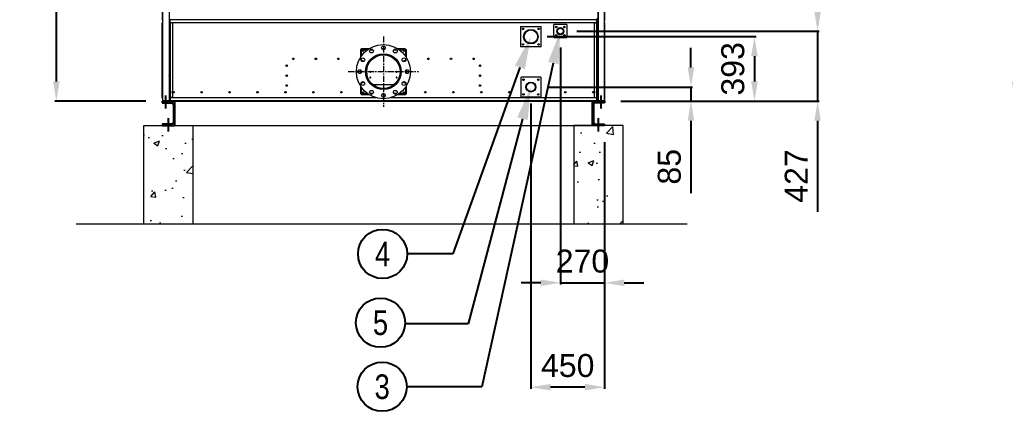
# Model space of a CAD drawing. Header units: millimetres. Extents: x -17070 to 48118, y -291348 to 33238.
# Drawn here: x 21985 to 28001, y 18131 to 20521 of the extents above; entities that cross this region are included whole.
import ezdxf
from ezdxf import colors
from ezdxf.entities.mleader import LeaderData, LeaderLine
from ezdxf.enums import TextEntityAlignment as Align
from ezdxf.math import Vec2, Vec3

# ---------------------------------------------------------------- set-up
doc = ezdxf.new("R2010")
doc.units = ezdxf.units.MM
for name, pattern in [('CENTER', [2, 1.25, -0.25, 0.25, -0.25]), ('CENTERX2', [4, 2.5, -0.5, 0.5, -0.5]), ('HIDDEN', [0.375, 0.25, -0.125]), ('HIDDENX2', [0.75, 0.5, -0.25])]:
    doc.linetypes.add(name, pattern=pattern)
for name, color, linetype in [('center', 1, 'CENTER'), ('HIDD', 2, 'HIDDENX2'), ('냉각탑_dim', 1, 'Continuous'), ('냉각탑_text', 3, 'Continuous'), ('냉각탑_기초', 23, 'Continuous')]:
    doc.layers.add(name, color=color, linetype=linetype)
doc.styles.get("Standard").update_dxf_attribs({"font": 'arial.ttf'})
doc.dimstyles.new('1.40', dxfattribs={"dimscale": 20, "dimtxt": 1.5, "dimasz": 1, "dimexe": 0.5, "dimexo": 0.5, "dimgap": 0.5, "dimtad": 1, "dimdec": 0, "dimzin": 0, "dimdsep": 46, "dimtxsty": 'Standard', "dimcen": 0, "dimclrd": 2, "dimclre": 2, "dimclrt": 3, "dimadec": 0, "dimazin": 0, "dimtfac": 1, "dimtdec": 0, "dimtmove": 0, "dimatfit": 0, "dimfxl": 1, "dimtolj": 1, "dimtzin": 0, "dimlwd": -1, "dimlwe": -1, "dimarcsym": 0})

# ---------------------------------------------------------------- blocks, each defined once
blk = doc.blocks.new('*D764')
at = {"color": 2, "transparency": 16777216}
for p, q in [((22755.1, 23024.4), (22198.4, 23024.4)), ((22208.4, 22904.4), (22208.4, 20144.4)), ((22755.1, 20024.4), (22198.4, 20024.4))]:
    blk.add_line(p, q, dxfattribs=at)
for points in [[(22188.4, 22904.4), (22228.4, 22904.4), (22208.4, 23024.4)], [(22188.4, 20144.4), (22228.4, 20144.4), (22208.4, 20024.4)]]:
    blk.add_solid(points, dxfattribs=at)
at = {"layer": 'Defpoints', "color": 0, "transparency": 16777216}
for p in [(22855.1, 23024.4), (22208.4, 20024.4), (22855.1, 20024.4)]:
    blk.add_point(p, dxfattribs=at)
at = {"color": 3, "lineweight": 5, "transparency": 16777216, "insert": (22076.9, 21524.4), "char_height": 140, "attachment_point": 5, "rotation": 90}
blk.add_mtext('\\A1;3000', dxfattribs=at)
blk = doc.blocks.new('*D768')
at = {"color": 2, "transparency": 16777216}
for p, q in [((28944.7, 22815.8), (28051, 22815.8)), ((28061, 20142.8), (28061, 22695.8)), ((29203.7, 20022.8), (28051, 20022.8))]:
    blk.add_line(p, q, dxfattribs=at)
for points in [[(28041, 22695.8), (28081, 22695.8), (28061, 22815.8)], [(28041, 20142.8), (28081, 20142.8), (28061, 20022.8)]]:
    blk.add_solid(points, dxfattribs=at)
at = {"layer": 'Defpoints', "color": 0, "transparency": 16777216}
for p in [(28061, 22815.8), (29044.7, 22815.8), (29303.7, 20022.8)]:
    blk.add_point(p, dxfattribs=at)
at = {"color": 3, "lineweight": 5, "transparency": 16777216, "insert": (27929.5, 21419.3), "char_height": 140, "attachment_point": 5, "rotation": 90}
blk.add_mtext('\\A1;2793', dxfattribs=at)
blk = doc.blocks.new('*D773')
at = {"color": 2, "transparency": 16777216}
for p, q in [((26855.2, 20571.4), (26855.2, 20691.4)), ((25385, 20451.4), (26865.2, 20451.4)), ((26855.2, 20451.4), (26855.2, 20024.4)), ((25655.1, 20024.4), (26865.2, 20024.4)), ((26855.2, 19904.4), (26855.2, 19349.4))]:
    blk.add_line(p, q, dxfattribs=at)
for points in [[(26835.2, 20571.4), (26875.2, 20571.4), (26855.2, 20451.4)], [(26835.2, 19904.4), (26875.2, 19904.4), (26855.2, 20024.4)]]:
    blk.add_solid(points, dxfattribs=at)
at = {"layer": 'Defpoints', "color": 0, "transparency": 16777216}
for p in [(25285, 20451.4), (25555.1, 20024.4), (26855.2, 20024.4)]:
    blk.add_point(p, dxfattribs=at)
at = {"color": 3, "lineweight": 5, "transparency": 16777216, "insert": (26724.9, 19566.9), "char_height": 140, "attachment_point": 5, "rotation": 90}
blk.add_mtext('\\A1;427', dxfattribs=at)
blk = doc.blocks.new('*D774')
at = {"color": 2, "transparency": 16777216}
for p, q in [((25285, 20351.4), (25285, 18905.4)), ((25555.1, 19774.4), (25555.1, 18905.4)), ((25165, 18915.4), (25045, 18915.4)), ((25285, 18915.4), (25555.1, 18915.4)), ((25675.1, 18915.4), (25795.1, 18915.4))]:
    blk.add_line(p, q, dxfattribs=at)
for points in [[(25165, 18935.4), (25165, 18895.4), (25285, 18915.4)], [(25675.1, 18935.4), (25675.1, 18895.4), (25555.1, 18915.4)]]:
    blk.add_solid(points, dxfattribs=at)
at = {"layer": 'Defpoints', "color": 0, "transparency": 16777216}
for p in [(25285, 20451.4), (25555.1, 19874.4), (25555.1, 18915.4)]:
    blk.add_point(p, dxfattribs=at)
at = {"color": 3, "lineweight": 5, "transparency": 16777216, "insert": (25420, 19046.9), "char_height": 140, "attachment_point": 5}
blk.add_mtext('\\A1;270', dxfattribs=at)
blk = doc.blocks.new('*D775')
at = {"color": 2, "transparency": 16777216}
for p, q in [((26082.3, 20229.9), (26082.3, 20349.9)), ((25205.1, 20109.9), (26092.3, 20109.9)), ((26082.3, 20109.9), (26082.3, 20024.4)), ((25655.1, 20024.4), (26092.3, 20024.4)), ((26082.3, 19904.4), (26082.3, 19462.6))]:
    blk.add_line(p, q, dxfattribs=at)
for points in [[(26062.3, 20229.9), (26102.3, 20229.9), (26082.3, 20109.9)], [(26062.3, 19904.4), (26102.3, 19904.4), (26082.3, 20024.4)]]:
    blk.add_solid(points, dxfattribs=at)
at = {"layer": 'Defpoints', "color": 0, "transparency": 16777216}
for p in [(25105.1, 20109.9), (25555.1, 20024.4), (26082.3, 20024.4)]:
    blk.add_point(p, dxfattribs=at)
at = {"color": 3, "lineweight": 5, "transparency": 16777216, "insert": (25950.8, 19623.5), "char_height": 140, "attachment_point": 5, "rotation": 90}
blk.add_mtext('\\A1;85', dxfattribs=at)
blk = doc.blocks.new('*D776')
at = {"color": 2, "transparency": 16777216}
for p, q in [((25205.1, 20417.6), (26480, 20417.6)), ((26470, 20297.6), (26470, 20144.4)), ((25655.1, 20024.4), (26480, 20024.4))]:
    blk.add_line(p, q, dxfattribs=at)
for points in [[(26450, 20297.6), (26490, 20297.6), (26470, 20417.6)], [(26450, 20144.4), (26490, 20144.4), (26470, 20024.4)]]:
    blk.add_solid(points, dxfattribs=at)
at = {"layer": 'Defpoints', "color": 0, "transparency": 16777216}
for p in [(25105.1, 20417.6), (25555.1, 20024.4), (26470, 20024.4)]:
    blk.add_point(p, dxfattribs=at)
at = {"color": 3, "lineweight": 5, "transparency": 16777216, "insert": (26338.4, 20221), "char_height": 140, "attachment_point": 5, "rotation": 90}
blk.add_mtext('\\A1;393', dxfattribs=at)
blk = doc.blocks.new('*D777')
at = {"color": 2, "transparency": 16777216}
for p, q in [((25105.1, 20009.9), (25105.1, 18268.3)), ((25555.1, 19774.4), (25555.1, 18268.3)), ((25435.1, 18278.3), (25225.1, 18278.3))]:
    blk.add_line(p, q, dxfattribs=at)
for points in [[(25225.1, 18298.3), (25225.1, 18258.3), (25105.1, 18278.3)], [(25435.1, 18298.3), (25435.1, 18258.3), (25555.1, 18278.3)]]:
    blk.add_solid(points, dxfattribs=at)
at = {"layer": 'Defpoints', "color": 0, "transparency": 16777216}
for p in [(25105.1, 20109.9), (25555.1, 19874.4), (25105.1, 18278.3)]:
    blk.add_point(p, dxfattribs=at)
at = {"color": 3, "lineweight": 5, "transparency": 16777216, "insert": (25330.1, 18409.8), "char_height": 140, "attachment_point": 5}
blk.add_mtext('\\A1;450', dxfattribs=at)
blk = doc.blocks.new('2')
at = {"color": 7, "lineweight": 20, "ltscale": 0.273889}
for p, q in [((22897.1, 20520.9), (22897.1, 20027.9)), ((25513.1, 20027.9), (25513.1, 20520.9))]:
    blk.add_line(p, q, dxfattribs=at)
at = {"color": 7, "lineweight": 20, "ltscale": 0.010278}
for p, q in [((22899.1, 20520.9), (22899.1, 20502.4)), ((22901.1, 20502.4), (22901.1, 20520.9)), ((25507.6, 20502.4), (25507.6, 20520.9)), ((25509.1, 20520.9), (25509.1, 20502.4)), ((25511.1, 20502.4), (25511.1, 20520.9)), ((22899.1, 20046.4), (22899.1, 20027.9)), ((22901.1, 20027.9), (22901.1, 20046.4)), ((25507.6, 20027.9), (25507.6, 20046.4)), ((25509.1, 20046.4), (25509.1, 20027.9)), ((25511.1, 20027.9), (25511.1, 20046.4))]:
    blk.add_line(p, q, dxfattribs=at)
at = {"color": 7, "lineweight": 20, "ltscale": 0.001111}
for p, q in [((22901.1, 20520.9), (22899.1, 20520.9)), ((25511.1, 20520.9), (25509.1, 20520.9)), ((22899.1, 20456.2), (22897.1, 20456.2)), ((22902.6, 20504.4), (22902.6, 20502.4)), ((25511.1, 20494.8), (25513.1, 20494.8)), ((25513.1, 20494.4), (25511.1, 20494.4)), ((22897.1, 20351.2), (22899.1, 20351.2)), ((22899.1, 20301.2), (22897.1, 20301.2)), ((25513.1, 20234.4), (25511.1, 20234.4)), ((22899.1, 20171.2), (22897.1, 20171.2)), ((22899.1, 20169.7), (22897.1, 20169.7)), ((25511.1, 20174.4), (25513.1, 20174.4)), ((25511.1, 20171.2), (25513.1, 20171.2)), ((25511.1, 20169.7), (25513.1, 20169.7)), ((25513.1, 20169.7), (25511.1, 20169.7)), ((22902.6, 20046.4), (22902.6, 20044.4)), ((22899.1, 20027.9), (22901.1, 20027.9)), ((25509.1, 20027.9), (25511.1, 20027.9))]:
    blk.add_line(p, q, dxfattribs=at)
at = {"color": 7, "lineweight": 20, "ltscale": 0.000833333}
for p, q in [((22902.6, 20520.9), (22901.1, 20520.9)), ((25507.6, 20520.9), (25509.1, 20520.9)), ((22902.6, 20027.9), (22901.1, 20027.9)), ((25507.6, 20027.9), (25509.1, 20027.9))]:
    blk.add_line(p, q, dxfattribs=at)
at = {"color": 7, "lineweight": 20, "ltscale": 0.001944}
for p, q in [((22902.6, 20524.4), (22902.6, 20520.9)), ((25507.6, 20524.4), (25507.6, 20520.9)), ((22899.1, 20502.4), (22902.6, 20502.4)), ((25511.1, 20502.4), (25507.6, 20502.4)), ((22899.1, 20046.4), (22902.6, 20046.4)), ((25511.1, 20046.4), (25507.6, 20046.4)), ((22902.6, 20024.4), (22902.6, 20027.9)), ((25507.6, 20024.4), (25507.6, 20027.9))]:
    blk.add_line(p, q, dxfattribs=at)
at = {"color": 7, "lineweight": 20, "ltscale": 0.009167}
for p, q in [((22902.6, 20504.4), (22902.6, 20520.9)), ((25507.6, 20504.4), (25507.6, 20520.9)), ((22919.1, 20502.4), (22902.6, 20502.4)), ((25491.1, 20502.4), (25507.6, 20502.4)), ((22919.1, 20046.4), (22902.6, 20046.4)), ((22902.6, 20044.4), (22902.6, 20027.9)), ((25491.1, 20046.4), (25507.6, 20046.4)), ((25507.6, 20044.4), (25507.6, 20027.9)), ((25553.1, 20044.4), (25553.1, 20027.9)), ((25555.1, 20044.4), (25555.1, 20027.9))]:
    blk.add_line(p, q, dxfattribs=at)
at = {"color": 7, "lineweight": 20}
for p, q in [((25507.6, 20520.9), (22902.6, 20520.9)), ((22902.6, 20504.4), (25507.6, 20504.4)), ((24159.6, 20044.4), (22902.6, 20044.4)), ((25507.6, 20044.4), (24250.6, 20044.4)), ((22902.6, 20027.9), (25507.6, 20027.9)), ((22902.6, 20024.4), (25007.6, 20024.4)), ((22902.6, 20024.4), (25507.6, 20024.4))]:
    blk.add_line(p, q, dxfattribs=at)
at = {"color": 7, "lineweight": 20, "ltscale": 0.003404}
blk.add_line((25509.6, 20520.9), (25509.6, 20527), dxfattribs=at)
at = {"color": 7, "lineweight": 20, "ltscale": 0.005}
for p, q in [((25511.1, 20520.9), (25511.1, 20529.9)), ((25516.6, 20024.4), (25507.6, 20024.4))]:
    blk.add_line(p, q, dxfattribs=at)
at = {"color": 7, "lineweight": 20, "ltscale": 0.253333}
for p, q in [((22855.1, 20046.4), (22855.1, 20502.4)), ((22899.1, 20502.4), (22899.1, 20046.4)), ((22902.6, 20502.4), (22902.6, 20046.4)), ((25507.6, 20046.4), (25507.6, 20502.4)), ((25511.1, 20046.4), (25511.1, 20502.4)), ((25555.1, 20502.4), (25555.1, 20046.4))]:
    blk.add_line(p, q, dxfattribs=at)
at = {"color": 7, "lineweight": 20, "ltscale": 0.058333}
blk.add_line((22897.1, 20456.2), (22897.1, 20351.2), dxfattribs=at)
at = {"color": 7, "lineweight": 20, "ltscale": 0.230744}
for p, q in [((22919.1, 20087.1), (22919.1, 20502.4)), ((25491.1, 20502.4), (25491.1, 20087.1))]:
    blk.add_line(p, q, dxfattribs=at)
at = {"color": 7, "lineweight": 20, "ltscale": 0.069444}
for p, q in [((25042.6, 20480.1), (25042.6, 20355.1)), ((25042.6, 20480.1), (25167.6, 20480.1)), ((25167.6, 20355.1), (25167.6, 20480.1)), ((25167.6, 20355.1), (25042.6, 20355.1))]:
    blk.add_line(p, q, dxfattribs=at)
at = {"color": 7, "lineweight": 20, "ltscale": 0.044444}
for p, q in [((25245, 20411.4), (25245, 20491.4)), ((25325, 20491.4), (25245, 20491.4)), ((25325, 20491.4), (25325, 20411.4)), ((25245, 20411.4), (25325, 20411.4))]:
    blk.add_line(p, q, dxfattribs=at)
at = {"color": 7, "lineweight": 20, "ltscale": 0.052833}
for p, q in [((25555.1, 20494.4), (25555.1, 20399.3)), ((25555.1, 20379.4), (25555.1, 20284.3)), ((25555.1, 20149.4), (25555.1, 20054.3))]:
    blk.add_line(p, q, dxfattribs=at)
at = {"color": 7, "lineweight": 20, "ltscale": 0.005528}
for p, q in [((25555.1, 20399.3), (25555.1, 20389.4)), ((25555.1, 20389.4), (25555.1, 20379.4))]:
    blk.add_line(p, q, dxfattribs=at)
at = {"color": 7, "lineweight": 20, "ltscale": 0.026421}
for p, q in [((24065.1, 20338.9), (24065.1, 20291.3)), ((24117.7, 20344), (24070.2, 20344)), ((24345.1, 20291.3), (24345.1, 20338.9)), ((24345.1, 20069.1), (24345.1, 20116.7)), ((24070.2, 20064), (24117.7, 20064)), ((24292.4, 20064), (24339.9, 20064))]:
    blk.add_line(p, q, dxfattribs=at)
at = {"color": 7, "lineweight": 20, "ltscale": 0.001667}
for p, q in [((24068.1, 20338.9), (24065.1, 20338.9)), ((24071.1, 20338), (24068.1, 20338)), ((24070.2, 20341), (24070.2, 20344)), ((24071.1, 20338), (24071.1, 20341)), ((24339.1, 20338), (24339.1, 20341)), ((24339.1, 20338), (24342.1, 20338)), ((24342.1, 20338.9), (24345.1, 20338.9)), ((24068.1, 20069.1), (24065.1, 20069.1)), ((24071.1, 20070), (24068.1, 20070)), ((24070.2, 20067), (24070.2, 20064)), ((24071.1, 20070), (24071.1, 20067)), ((24339.1, 20070), (24342.1, 20070)), ((24339.1, 20070), (24339.1, 20067)), ((24339.9, 20067), (24339.9, 20064)), ((24342.1, 20069.1), (24345.1, 20069.1))]:
    blk.add_line(p, q, dxfattribs=at)
at = {"color": 7, "lineweight": 20, "ltscale": 0.023846}
for p, q in [((24068.1, 20338.9), (24068.1, 20296)), ((24113.1, 20341), (24070.2, 20341)), ((24342.1, 20296), (24342.1, 20338.9)), ((24342.1, 20069.1), (24342.1, 20112))]:
    blk.add_line(p, q, dxfattribs=at)
at = {"color": 7, "lineweight": 20, "ltscale": 0.020958}
for p, q in [((24071.1, 20300.3), (24071.1, 20338)), ((24071.1, 20338), (24108.8, 20338)), ((24339.1, 20338), (24339.1, 20300.3)), ((24339.1, 20107.7), (24339.1, 20070)), ((24108.8, 20070), (24071.1, 20070)), ((24339.1, 20070), (24301.3, 20070))]:
    blk.add_line(p, q, dxfattribs=at)
at = {"color": 7, "lineweight": 20, "ltscale": 0.008695}
for p, q in [((24124.7, 20338), (24140.4, 20338)), ((24269.7, 20338), (24285.4, 20338)), ((24339.1, 20284.3), (24339.1, 20268.7)), ((24339.1, 20139.3), (24339.1, 20123.7))]:
    blk.add_line(p, q, dxfattribs=at)
at = {"color": 7, "lineweight": 20, "ltscale": 0.011507}
for p, q in [((24215.4, 20344), (24194.7, 20344)), ((24065.1, 20214.4), (24065.1, 20193.6)), ((24345.1, 20193.6), (24345.1, 20214.4)), ((24194.7, 20064), (24215.4, 20064))]:
    blk.add_line(p, q, dxfattribs=at)
at = {"color": 7, "lineweight": 20, "ltscale": 0.00918}
blk.add_line((24213.3, 20341), (24196.8, 20341), dxfattribs=at)
at = {"color": 7, "lineweight": 20, "ltscale": 0.003729}
blk.add_line((24201.7, 20338), (24208.4, 20338), dxfattribs=at)
at = {"color": 7, "lineweight": 20, "ltscale": 0.026422}
blk.add_line((24339.9, 20344), (24292.4, 20344), dxfattribs=at)
at = {"color": 7, "lineweight": 20, "ltscale": 0.023847}
blk.add_line((24339.9, 20341), (24297, 20341), dxfattribs=at)
at = {"color": 7, "lineweight": 20, "ltscale": 0.020959}
blk.add_line((24301.3, 20338), (24339.1, 20338), dxfattribs=at)
at = {"color": 7, "lineweight": 20, "ltscale": 0.001448}
for p, q in [((24068.1, 20277.8), (24068.1, 20275.2)), ((24068.1, 20132.8), (24068.1, 20130.2)), ((24131.3, 20067), (24133.9, 20067)), ((24276.3, 20067), (24278.9, 20067))]:
    blk.add_line(p, q, dxfattribs=at)
at = {"color": 7, "lineweight": 20, "ltscale": 0.008696}
for p, q in [((24071.1, 20268.7), (24071.1, 20284.3)), ((24071.1, 20123.7), (24071.1, 20139.3)), ((24140.4, 20070), (24124.7, 20070)), ((24285.4, 20070), (24269.7, 20070))]:
    blk.add_line(p, q, dxfattribs=at)
at = {"color": 7, "lineweight": 20, "ltscale": 0.004739}
blk.add_line((24200.8, 20306.1), (24209.3, 20306.1), dxfattribs=at)
at = {"color": 7, "lineweight": 20, "ltscale": 0.001441}
for p, q in [((24342.1, 20275.2), (24342.1, 20277.8)), ((24342.1, 20130.2), (24342.1, 20132.8))]:
    blk.add_line(p, q, dxfattribs=at)
at = {"color": 7, "lineweight": 20, "ltscale": 0.001112}
for p, q in [((22897.1, 20174.4), (22899.1, 20174.4)), ((22897.1, 20169.7), (22899.1, 20169.7)), ((22897.1, 20029.1), (22899.1, 20029.1))]:
    blk.add_line(p, q, dxfattribs=at)
at = {"color": 7, "lineweight": 20, "ltscale": 0.009179}
for p, q in [((24068.1, 20212.3), (24068.1, 20195.7)), ((24342.1, 20195.7), (24342.1, 20212.3)), ((24196.8, 20067), (24213.3, 20067))]:
    blk.add_line(p, q, dxfattribs=at)
at = {"color": 7, "lineweight": 20, "ltscale": 0.003725}
blk.add_line((24071.1, 20200.6), (24071.1, 20207.3), dxfattribs=at)
at = {"color": 7, "lineweight": 20, "ltscale": 0.003728}
blk.add_line((24339.1, 20207.4), (24339.1, 20200.6), dxfattribs=at)
at = {"color": 7, "lineweight": 20, "ltscale": 0.066667}
for p, q in [((25045.1, 20049.9), (25045.1, 20169.9)), ((25165.1, 20169.9), (25045.1, 20169.9)), ((25165.1, 20169.9), (25165.1, 20049.9)), ((25045.1, 20049.9), (25165.1, 20049.9))]:
    blk.add_line(p, q, dxfattribs=at)
at = {"color": 7, "lineweight": 20, "ltscale": 0.02642}
blk.add_line((24065.1, 20116.7), (24065.1, 20069.1), dxfattribs=at)
at = {"color": 7, "lineweight": 20, "ltscale": 0.023845}
for p, q in [((24068.1, 20112), (24068.1, 20069.1)), ((24070.2, 20067), (24113.1, 20067)), ((24297, 20067), (24339.9, 20067))]:
    blk.add_line(p, q, dxfattribs=at)
at = {"color": 7, "lineweight": 20, "ltscale": 0.020957}
blk.add_line((24071.1, 20070), (24071.1, 20107.7), dxfattribs=at)
at = {"color": 7, "lineweight": 20, "ltscale": 0.073895}
blk.add_line((24138.6, 20126.5), (24271.6, 20126.5), dxfattribs=at)
at = {"color": 7, "lineweight": 20, "ltscale": 0.072498}
blk.add_line((24139.8, 20125.4), (24270.3, 20125.4), dxfattribs=at)
at = {"color": 7, "lineweight": 20, "ltscale": 0.013261}
blk.add_line((24193.1, 20102.5), (24217, 20102.5), dxfattribs=at)
at = {"color": 1, "linetype": 'CENTERX2', "ltscale": 50}
for p, q in [((22876.1, 19979.4), (22876.1, 20059.4)), ((25534.1, 19979.4), (25534.1, 20059.4)), ((22892.6, 19839.4), (22892.6, 19919.4)), ((25517.6, 19839.4), (25517.6, 19919.4))]:
    blk.add_line(p, q, dxfattribs=at)
at = {"color": 7, "lineweight": 20, "ltscale": 0.012967}
for p, q in [((22919.1, 20046.4), (22919.1, 20069.7)), ((25491.1, 20069.7), (25491.1, 20046.4))]:
    blk.add_line(p, q, dxfattribs=at)
at = {"color": 7, "lineweight": 20, "ltscale": 0.003726}
blk.add_line((24208.4, 20070), (24201.7, 20070), dxfattribs=at)
at = {"color": 7, "lineweight": 20, "ltscale": 0.004417}
blk.add_line((25555.1, 20054.3), (25555.1, 20046.4), dxfattribs=at)
at = {"color": 0, "lineweight": 20}
blk.add_line((22855.1, 20024.4), (22930.1, 20024.4), dxfattribs=at)
at = {"color": 7, "lineweight": 25, "ltscale": 0.008333}
for p, q in [((22855.1, 20024.4), (22855.1, 20014.4)), ((25555.1, 20024.4), (25555.1, 20014.4))]:
    blk.add_line(p, q, dxfattribs=at)
at = {"color": 7, "lineweight": 25, "ltscale": 0.125}
for p, q in [((22930.1, 20024.4), (22855.1, 20024.4)), ((25480.1, 20024.4), (25555.1, 20024.4)), ((22855.1, 19874.4), (22930.1, 19874.4)), ((25555.1, 19874.4), (25480.1, 19874.4))]:
    blk.add_line(p, q, dxfattribs=at)
at = {"color": 7, "lineweight": 25, "ltscale": 0.05125}
for p, q in [((22855.1, 20014.4), (22913.6, 20014.4)), ((25555.1, 20014.4), (25496.6, 20014.4)), ((22913.6, 19884.4), (22855.1, 19884.4)), ((25496.6, 19884.4), (25555.1, 19884.4))]:
    blk.add_line(p, q, dxfattribs=at)
at = {"color": 7, "lineweight": 20, "ltscale": 0.019444}
for p, q in [((22858.6, 20024.4), (22893.6, 20024.4)), ((22858.6, 20024.4), (22893.6, 20024.4)), ((25551.6, 20026.4), (25516.6, 20026.4)), ((25551.6, 20024.4), (25516.6, 20024.4))]:
    blk.add_line(p, q, dxfattribs=at)
for p, q in [((22865.1, 20014.4), (22865.1, 20024.4)), ((22887.1, 20014.4), (22887.1, 20024.4)), ((25523.1, 20014.4), (25523.1, 20024.4)), ((25545.1, 20014.4), (25545.1, 20024.4)), ((22881.6, 19874.4), (22881.6, 19884.4)), ((22903.6, 19874.4), (22903.6, 19884.4)), ((25506.6, 19874.4), (25506.6, 19884.4)), ((25528.6, 19874.4), (25528.6, 19884.4))]:
    blk.add_line(p, q)
at = {"color": 7, "lineweight": 20, "ltscale": 0.004971}
for p, q in [((22893.6, 20024.4), (22902.6, 20024.4)), ((22902.6, 20024.4), (22893.6, 20024.4))]:
    blk.add_line(p, q, dxfattribs=at)
at = {"color": 7, "lineweight": 20, "ltscale": 0.003063}
for p, q in [((22902.6, 20027.6), (22897.1, 20027.6)), ((25507.6, 20027.6), (25513.1, 20027.6))]:
    blk.add_line(p, q, dxfattribs=at)
at = {"color": 7, "lineweight": 25, "ltscale": 0.091667}
for p, q in [((22923.6, 20004.4), (22923.6, 19894.4)), ((25486.6, 20004.4), (25486.6, 19894.4))]:
    blk.add_line(p, q, dxfattribs=at)
at = {"ltscale": 25}
for p, q in [((22930.1, 20024.4), (22930.1, 19874.4)), ((25480.1, 20024.4), (25480.1, 19874.4))]:
    blk.add_line(p, q, dxfattribs=at)
at = {"lineweight": 20}
blk.add_line((25480.1, 20024.4), (25555.1, 20024.4), dxfattribs=at)
at = {"color": 7, "lineweight": 20, "ltscale": 0.00111}
blk.add_line((25511.1, 20029.1), (25513.1, 20029.1), dxfattribs=at)
at = {"color": 7, "lineweight": 15, "ltscale": 0.0625}
for p, q in [((22855.1, 19884.4), (22855.1, 19874.4)), ((25555.1, 19884.4), (25555.1, 19874.4))]:
    blk.add_line(p, q, dxfattribs=at)
at = {"lineweight": 5}
blk.add_line((22930.1, 19874.4), (25480.1, 19874.4), dxfattribs=at)
at = {"color": 7, "lineweight": 20}
for centre, radius in [((25057.6, 20465.1), 4.5), ((25105.1, 20417.6), 44.5), ((25105.1, 20417.6), 40.9), ((25152.6, 20465.1), 4.5), ((25260, 20476.4), 4.5), ((25285, 20451.4), 21.4), ((25285, 20451.4), 17.7), ((25310, 20476.4), 4.5), ((25260, 20426.4), 4.5), ((25310, 20426.4), 4.5), ((24205.1, 20204), 165), ((24078.6, 20331.5), 4.5), ((24078.6, 20331.5), 3), ((24132.6, 20329.6), 11.5), ((24205.1, 20349), 11.5), ((24277.6, 20329.6), 11.5), ((24332.6, 20331.5), 4.5), ((24332.6, 20331.5), 3), ((25057.6, 20370.1), 4.5), ((25152.6, 20370.1), 4.5), ((23655.1, 20282.2), 4.5), ((23655.1, 20282.2), 3), ((23792.6, 20282.2), 4.5), ((23792.6, 20282.2), 3), ((23930.1, 20282.2), 4.5), ((23930.1, 20282.2), 3), ((24079.5, 20276.5), 11.5), ((24205.1, 20204), 109), ((24205.1, 20204), 108.2), ((24205.1, 20204), 102.4), ((24205.1, 20204), 102.2), ((24330.6, 20276.5), 11.5), ((24480.1, 20282.2), 4.5), ((24480.1, 20282.2), 3), ((24617.6, 20282.2), 4.5), ((24617.6, 20282.2), 3), ((24755.1, 20282.2), 4.5), ((24755.1, 20282.2), 3), ((23615.1, 20240.4), 4.5), ((23615.1, 20240.4), 3), ((24060.1, 20204), 11.5), ((24350.1, 20204), 11.5), ((24795.1, 20240.4), 4.5), ((24795.1, 20240.4), 3), ((23615.1, 20179.9), 4.5), ((23615.1, 20179.9), 3), ((24795.1, 20179.9), 4.5), ((24795.1, 20179.9), 3), ((25060.1, 20154.9), 4.5), ((25150.1, 20154.9), 4.5), ((23615.1, 20119.4), 4.5), ((23615.1, 20119.4), 3), ((24079.5, 20131.5), 11.5), ((24330.6, 20131.5), 11.5), ((24795.1, 20119.4), 4.5), ((24795.1, 20119.4), 3), ((25105.1, 20109.9), 30.2), ((25105.1, 20109.9), 27.1), ((22924.1, 20078.4), 4.5), ((22924.1, 20078.4), 3), ((23094.9, 20078.4), 4.5), ((23094.9, 20078.4), 3), ((23265.7, 20078.4), 4.5), ((23265.7, 20078.4), 3), ((23436.5, 20078.4), 4.5), ((23436.5, 20078.4), 3), ((23607.3, 20078.4), 4.5), ((23607.3, 20078.4), 3), ((23778.1, 20078.4), 4.5), ((23778.1, 20078.4), 3), ((23948.9, 20078.4), 4.5), ((24078.6, 20076.5), 4.5), ((24078.6, 20076.5), 3), ((24132.6, 20078.4), 11.5), ((24205.1, 20059), 11.5), ((24277.6, 20078.4), 11.5), ((24332.6, 20076.5), 4.5), ((24332.6, 20076.5), 3), ((24461.3, 20078.4), 4.5), ((24632.1, 20078.4), 4.5), ((24632.1, 20078.4), 3), ((24802.9, 20078.4), 4.5), ((24802.9, 20078.4), 3), ((24973.7, 20078.4), 4.5), ((24973.7, 20078.4), 3), ((25060.1, 20064.9), 4.5), ((25150.1, 20064.9), 4.5), ((25315.3, 20078.4), 4.5), ((25315.3, 20078.4), 3), ((25486.1, 20078.4), 4.5), ((25486.1, 20078.4), 3)]:
    blk.add_circle(centre, radius, dxfattribs=at)
at = {"lineweight": 5}
for centre in [(25057.6, 20465.1), (25152.6, 20465.1), (25260, 20476.4), (25310, 20476.4), (25260, 20426.4), (25310, 20426.4), (25057.6, 20370.1), (25152.6, 20370.1), (25060.1, 20154.9), (25150.1, 20154.9), (25060.1, 20064.9), (25150.1, 20064.9)]:
    blk.add_circle(centre, 3, dxfattribs=at)
at = {"color": 7, "lineweight": 20}
for centre, radius, start, end in [((25105.1, 20425.6), 46, 223.1217, 316.87775), ((24117.6, 20331.5), 4.5, 321.7138, 23.65384), ((24292.6, 20331.5), 4.5, 156.36765, 218.28015), ((24078.6, 20266.5), 4.5, 347.62503, 181.80125), ((24078.6, 20266.5), 3, 332.88937, 196.54174), ((24332.6, 20266.5), 4.5, 5.71368, 196.10338), ((24332.6, 20266.5), 3, 352.252, 209.56845), ((22894, 20179.5), 3.1, 359.13708, 0), ((24078.6, 20141.5), 4.5, 178.21558, 12.3701), ((24078.6, 20141.5), 3, 163.48725, 27.10245), ((24332.6, 20141.5), 4.5, 163.91497, 354.28216), ((24332.6, 20141.5), 3, 150.46118, 7.74076), ((25507.6, 20095.9), 3.5, 0, 0.23702), ((22924.1, 20078.4), 10, 120.0003, 239.9997), ((24117.6, 20076.5), 4.5, 336.34901, 38.29334), ((24292.6, 20076.5), 4.5, 141.72932, 203.64525), ((25486.1, 20078.4), 10, 299.9997, 60.0003), ((25507.6, 20060.9), 3.5, 359.67153, 0)]:
    blk.add_arc(centre, radius, start, end, dxfattribs=at)
at = {"color": 7, "lineweight": 25}
for centre, start, end in [((22913.6, 20004.4), 0, 90), ((25496.6, 20004.4), 90, 180), ((22913.6, 19894.4), 270, 0), ((25496.6, 19894.4), 180, 270)]:
    blk.add_arc(centre, 10, start, end, dxfattribs=at)
at = {"color": 7, "lineweight": 20}
for centre, major_axis, ratio, start_param, end_param in [((24125.1, 20203.6), (-3, 0), 0.707107, 3.141593, 6.283185), ((24125.1, 20203.6), (-3, 0), 0.707107, 6.283185, 9.424778), ((24125.1, 20168.2), (-3, 0), 0.707107, 3.141593, 6.283185), ((24125.1, 20168.2), (-3, 0), 0.707107, 6.283185, 9.424778), ((24125.1, 20205), (-3, 0), 0.707107, 0.339837, 2.801756), ((24125.1, 20169.7), (-3, 0), 0.707107, 0.339837, 2.801756), ((24125.1, 20206.4), (4.5, 0), 0.707107, 4.152329, 5.272471), ((24125.1, 20171.1), (4.5, 0), 0.707107, 4.152329, 5.272471), ((24125.1, 20207.8), (4.5, 0), 0.707107, 4.207036, 5.21775), ((24125.1, 20172.5), (4.5, 0), 0.707107, 4.207036, 5.21775), ((24285.1, 20203.6), (-3, 0), 0.707107, 3.141593, 6.283185), ((24285.1, 20203.6), (-3, 0), 0.707107, 6.283185, 9.424778), ((24285.1, 20168.2), (-3, 0), 0.707107, 3.141593, 6.283185), ((24285.1, 20168.2), (-3, 0), 0.707107, 6.283185, 9.424778), ((24285.1, 20205), (-3, 0), 0.707107, 0.339837, 2.801756), ((24285.1, 20169.7), (-3, 0), 0.707107, 0.339837, 2.801756), ((24285.1, 20206.4), (4.5, 0), 0.707107, 4.152318, 5.27246), ((24285.1, 20171.1), (4.5, 0), 0.707107, 4.152318, 5.27246), ((24285.1, 20207.8), (4.5, 0), 0.707107, 4.207032, 5.217746), ((24285.1, 20172.5), (4.5, 0), 0.707107, 4.207032, 5.217746), ((25507.6, 20200.9), (3.5, 0), 0.999985, 6.283185, 6.297404), ((25507.6, 20195.9), (3.5, 0), 0.999985, 6.283185, 6.293671), ((25507.6, 20195.9), (-3.5, 0), 0.999966, 3.141593, 3.152037), ((25507.6, 20190.9), (-3.5, 0), 0.999966, 3.141593, 3.1558), ((25507.6, 20164.2), (3.5, 0), 0.999985, 6.267899, 6.283185), ((25507.6, 20161.1), (3.5, 0), 0.999985, 6.279226, 6.283185), ((25507.6, 20156.3), (3.5, 0), 0.999966, 6.279216, 6.283185)]:
    blk.add_ellipse(centre, major_axis=major_axis, ratio=ratio, start_param=start_param, end_param=end_param, dxfattribs=at)
at = {"layer": 'center', "lineweight": 20}
for p, q in [((22855.1, 23024.4), (22855.1, 20024.4)), ((22897.1, 22984.2), (22897.1, 20024.4)), ((25513.1, 22984.2), (25513.1, 20024.4)), ((25555.1, 23024.4), (25555.1, 20024.4)), ((22855.1, 20024.4), (22897.1, 20024.4)), ((25555.1, 20024.4), (25513.1, 20024.4))]:
    blk.add_line(p, q, dxfattribs=at)
at = {"layer": 'center', "lineweight": 20, "ltscale": 30}
for p, q in [((24205.1, 20418.5), (24205.1, 19989.5)), ((23990.6, 20204), (24419.6, 20204))]:
    blk.add_line(p, q, dxfattribs=at)
at = {"layer": 'HIDD', "linetype": 'HIDDEN', "lineweight": 20}
for p, q in [((22857.1, 22982.2), (22857.1, 20024.4)), ((25553.1, 22982.2), (25553.1, 20024.4)), ((25515.1, 22143.4), (25515.1, 20026.4)), ((22855.1, 20026.4), (22897.1, 20026.4)), ((25553.1, 20026.4), (25515.1, 20026.4))]:
    blk.add_line(p, q, dxfattribs=at)

msp = doc.modelspace()

# ---------------------------------------------------------------- hatches: boundary and pattern name
at = {"layer": '냉각탑_기초', "lineweight": 20, "ltscale": 30}
h = msp.add_hatch(dxfattribs=at)
h.set_pattern_fill('AR-CONC', color=256, scale=50, style=0)
h.set_pattern_definition([(50, (8114.04, 3333.08), (358.63, -31.376), [37.5, -412.5]), (355, (8114.04, 3333.08), (-69.3757, 376.096), [30, -330]), (100.4514, (8143.93, 3330.46), (289.2547, 344.72), [31.87, -350.571]), (46.1842, (8114.04, 3433.1), (533.6205, -82.7595), [56.25, -618.75]), (96.6356, (8158.5, 3426.2), (467.331, 487.059), [47.805, -525.856]), (351.1842, (8114.04, 3433.1), (467.331, 487.059), [45, -495]), (21, (8164.04, 3408.08), (298.4535, -201.3094), [37.5, -412.5]), (326, (8164.04, 3408.08), (121.6577, 362.575), [30, -330]), (71.4514, (8188.9, 3391.3), (420.1113, 161.265), [31.87, -350.571]), (37.5, (8114.04, 3333.08), (6.0799, 166.4469), [0, -326, 0, -335, 0, -331.25]), (7.5, (8114.04, 3333.08), (131.5348, 197.2059), [0, -191, 0, -318.5, 0, -126.25]), (327.5, (8002.54, 3333.08), (266.9112, -11.2774), [0, -125, 0, -390, 0, -517.5]), (317.5, (7952.54, 3333.08), (291.593, 50.0525), [0, -162.5, 0, -259, 0, -367.5])])
h.paths.add_polyline_path([(23042.6, 19874.4), (22742.6, 19874.4), (22742.6, 19274.4), (23042.6, 19274.4)])
h = msp.add_hatch(dxfattribs=at)
h.set_pattern_fill('AR-CONC', color=256, scale=50, style=0)
h.set_pattern_definition([(50, (8609.04, 3333.08), (358.63, -31.376), [37.5, -412.5]), (355, (8609.04, 3333.08), (-69.3757, 376.096), [30, -330]), (100.4514, (8638.93, 3330.46), (289.2547, 344.72), [31.87, -350.571]), (46.1842, (8609.04, 3433.1), (533.6205, -82.7595), [56.25, -618.75]), (96.6356, (8653.5, 3426.2), (467.331, 487.059), [47.805, -525.856]), (351.1842, (8609.04, 3433.1), (467.331, 487.059), [45, -495]), (21, (8659.04, 3408.08), (298.4535, -201.3094), [37.5, -412.5]), (326, (8659.04, 3408.08), (121.6577, 362.575), [30, -330]), (71.4514, (8683.9, 3391.3), (420.1113, 161.265), [31.87, -350.571]), (37.5, (8609.04, 3333.08), (6.0799, 166.4469), [0, -326, 0, -335, 0, -331.25]), (7.5, (8609.04, 3333.08), (131.5348, 197.2059), [0, -191, 0, -318.5, 0, -126.25]), (327.5, (8497.54, 3333.08), (266.9112, -11.2774), [0, -125, 0, -390, 0, -517.5]), (317.5, (8447.54, 3333.08), (291.593, 50.0525), [0, -162.5, 0, -259, 0, -367.5])])
h.paths.add_polyline_path([(25367.6, 19874.4), (25667.6, 19874.4), (25667.6, 19274.4), (25367.6, 19274.4)])

# ---------------------------------------------------------------- linework, layer by layer
at = {"layer": '냉각탑_dim', "linetype": 'ByBlock', "lineweight": -3}
for centre in [(24200.1, 19091.4), (24187.3, 18671.9), (24197.5, 18281.3)]:
    msp.add_circle(centre, 150, dxfattribs=at)
at = {"layer": '냉각탑_기초', "lineweight": 20, "ltscale": 30}
msp.add_line((22330.5, 19274.4), (26059, 19274.4), dxfattribs=at)
for points in [[(22742.6, 19274.4), (22742.6, 19874.4), (23042.6, 19874.4), (23042.6, 19274.4)], [(25667.6, 19274.4), (25667.6, 19874.4), (25367.6, 19874.4), (25367.6, 19274.4)]]:
    msp.add_lwpolyline(points, dxfattribs=at)

# ---------------------------------------------------------------- block references
msp.add_blockref('2', (0, 0))

# ---------------------------------------------------------------- texts
at = {"layer": '냉각탑_text', "width": 0.8}
for s, p in [('4', (24200.1, 19091.4)), ('5', (24187.3, 18671.9)), ('3', (24197.5, 18281.3))]:
    msp.add_text(s, height=150, dxfattribs=at).set_placement(p, align=Align.MIDDLE_CENTER)

# ---------------------------------------------------------------- dimensions: what is measured, and where the dimension line sits
at = {"lineweight": 5}
for base, p1, p2, picture, middle in [((22208.4, 20024.4), (22855.1, 23024.4), (22855.1, 20024.4), '*D764', (22076.9, 21524.4)), ((28061, 22815.8), (29303.7, 20022.8), (29044.7, 22815.8), '*D768', (27929.5, 21419.3)), ((26855.2, 20024.4), (25285, 20451.4), (25555.1, 20024.4), '*D773', (26724.9, 19566.9)), ((26082.2678, 20024.3983), (25105.0713, 20109.8957), (25555.0674, 20024.3983), '*D775', (25950.7876, 19623.5047))]:
    dim = msp.add_linear_dim(base=base, p1=p1, p2=p2, angle=90, dimstyle='1.40', override={"dimtxt": 7, "dimasz": 6, "dimexo": 5, "dimgap": 3}, dxfattribs=at)
    dim.commit()
    dim.dimension.update_dxf_attribs({"geometry": picture, "text_midpoint": middle})
dim = msp.add_linear_dim(base=(25555.1, 18915.4), p1=(25285, 20451.4), p2=(25555.1, 19874.4), dimstyle='1.40', override={"dimtxt": 7, "dimasz": 6, "dimexo": 5, "dimgap": 3}, dxfattribs=at)
dim.commit()
dim.dimension.update_dxf_attribs({"geometry": '*D774', "text_midpoint": (25420, 18915.4), "dimtype": 160})
dim = msp.add_linear_dim(base=(26470, 20024.4), p1=(25105.1, 20417.6), p2=(25555.1, 20024.4), angle=90, dimstyle='1.40', override={"dimtxt": 7, "dimasz": 6, "dimexo": 5, "dimgap": 3}, dxfattribs=at)
dim.commit()
dim.dimension.update_dxf_attribs({"geometry": '*D776', "text_midpoint": (26470, 20221), "dimtype": 160})
dim = msp.add_linear_dim(base=(25105.1, 18278.3), p1=(25555.1, 19874.4), p2=(25105.1, 20109.9), dimstyle='1.40', override={"dimtxt": 7, "dimasz": 6, "dimexo": 5, "dimgap": 3}, dxfattribs=at)
dim.commit()
dim.dimension.update_dxf_attribs({"geometry": '*D777', "text_midpoint": (25330.1, 18409.8)})

# ---------------------------------------------------------------- leaders
at = {"layer": '냉각탑_dim', "lineweight": -3}
ml = msp.add_multileader_mtext('Standard', dxfattribs=at)
ml.set_content('')
ml.set_leader_properties(color=256)
ml.build(insert=Vec2(0, 0))
ml.multileader.update_dxf_attribs({"text_right_attachment_type": 6, "dogleg_length": 5, "arrow_head_size": 199.5, "scale": 30})
ctx = ml.context
ctx.base_point, ctx.scale, ctx.char_height, ctx.arrow_head_size, ctx.landing_gap_size, ctx.plane_origin = Vec3(24347.5, 18281.3), 30, 7.18, 199.5, 3.59, Vec3(24368.9, 19145.4)
ctx.right_attachment, ctx.text_align_type = 6, 2
notes = []
notes.append((ctx, [(0, (1, 1, 0), (24805, 18281.3), (-1, 0), 457.5, [(0, [(25285, 20451.4)], 0, [])])]))
ctx.mtext, ml.multileader.dxf.content_type = None, 0
ml = msp.add_multileader_mtext('Standard', dxfattribs=at)
ml.set_content('')
ml.set_leader_properties(color=256)
ml.build(insert=Vec2(0, 0))
ml.multileader.update_dxf_attribs({"text_right_attachment_type": 6, "dogleg_length": 5, "arrow_head_size": 199.5, "scale": 30})
ctx = ml.context
ctx.base_point, ctx.scale, ctx.char_height, ctx.arrow_head_size, ctx.landing_gap_size, ctx.plane_origin = Vec3(24350.1, 19091.6), 30, 7.18, 199.5, 3.59, Vec3(23970.8, 18700.2)
ctx.right_attachment, ctx.text_align_type = 6, 2
notes.append((ctx, [(0, (1, 1, 0), (24629.6, 19091.6), (-1, 0), 279.5, [(0, [(25105.1, 20417.6)], 0, [])])]))
ctx.mtext, ml.multileader.dxf.content_type = None, 0
ml = msp.add_multileader_mtext('Standard', dxfattribs=at)
ml.set_content('')
ml.set_leader_properties(color=256)
ml.build(insert=Vec2(0, 0))
ml.multileader.update_dxf_attribs({"text_right_attachment_type": 6, "dogleg_length": 5, "arrow_head_size": 199.5, "scale": 30})
ctx = ml.context
ctx.base_point, ctx.scale, ctx.char_height, ctx.arrow_head_size, ctx.landing_gap_size, ctx.plane_origin = Vec3(24337.1, 18664), 30, 7.18, 199.5, 3.59, Vec3(24961.4, 18412.2)
ctx.right_attachment, ctx.text_align_type = 6, 2
notes.append((ctx, [(0, (1, 1, 0), (24722.4, 18664), (-1, 0), 385.4, [(0, [(25105.1, 20109.9)], 0, [])])]))
ctx.mtext, ml.multileader.dxf.content_type = None, 0
for ctx, leaders in notes:
    for number, flags, end, landing, length, lines in leaders:
        leader = LeaderData()
        leader.index, (leader.has_last_leader_line, leader.has_dogleg_vector, leader.attachment_direction) = number, flags
        leader.last_leader_point, leader.dogleg_vector, leader.dogleg_length = Vec3(end), Vec3(landing), length
        for number, points, colour, breaks in lines:
            line = LeaderLine()
            line.index, line.vertices, line.color, line.breaks = number, Vec3.list(points), colors.encode_raw_color(colour), breaks
            leader.lines.append(line)
        ctx.leaders.append(leader)

doc.saveas('drawing.dxf')
